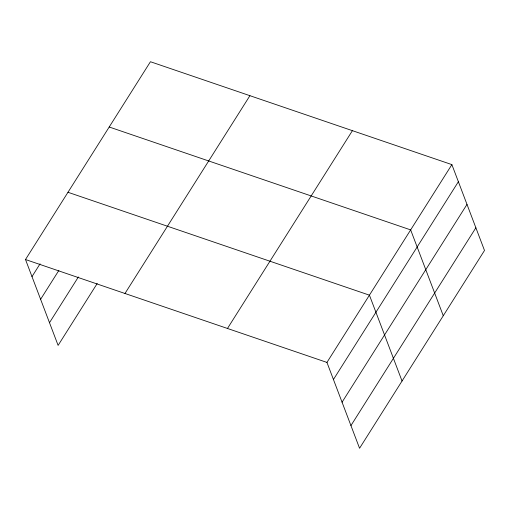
<?xml version="1.0" encoding="UTF-8"?>
<svg xmlns="http://www.w3.org/2000/svg" width="510" height="510" viewBox="0 0 510 510"><rect width="100%" height="100%" fill="white"/><g stroke="black" fill="none" stroke-linecap="round" stroke-linejoin="round"><path stroke-width="0.76" d="M25.5 259.533L150.437 61.729L451.885 164.615L484.5 250.467L359.563 448.271L326.948 362.419L25.5 259.533L58.114 345.385L97.193 283.509M31.99 276.618L40.06 263.842M40.609 299.313L58.879 270.389M49.495 322.69L78.381 276.955M124.975 293.486L249.919 95.682M227.473 328.465L352.41 130.662M326.948 362.419L451.885 164.615M333.438 379.51L458.382 181.707M342.063 402.205L467.001 204.395M350.944 425.582L475.881 227.779M109.21 127.003L410.658 229.895L443.273 315.747M67.977 192.276L369.431 295.169L402.039 381.021"/></g></svg>
